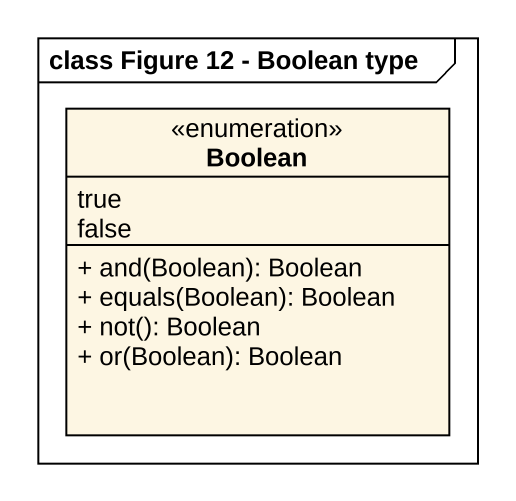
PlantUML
@startuml
mainframe class Figure 12 - Boolean type
hide circle
hide empty members
skinparam classAttributeIconSize 0
enum Boolean {
  true
  false
  + and(Boolean): Boolean
  + equals(Boolean): Boolean
  + not(): Boolean
  + or(Boolean): Boolean
}
@enduml
